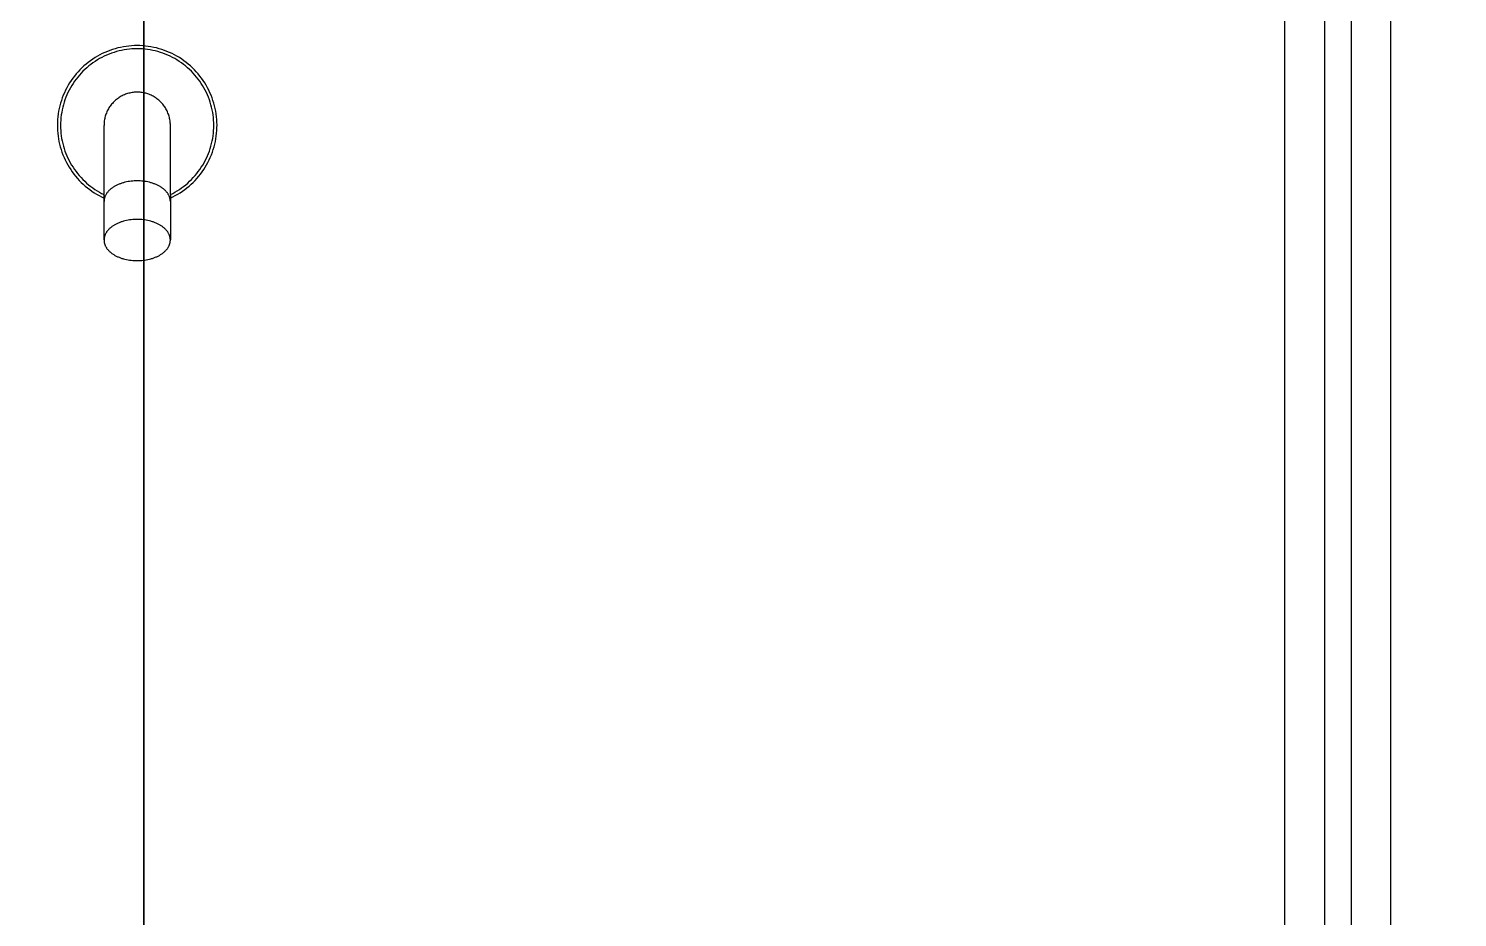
# Model space of a CAD drawing. Header units: metres. Extents: x 198 to 412, y -54 to 17.
# Drawn here: x 263.145 to 263.682, y -25.757 to -25.422 of the extents above; entities that cross this region are included whole.
import ezdxf

# ---------------------------------------------------------------- set-up
doc = ezdxf.new("R2010")
doc.units = ezdxf.units.M
doc.header["$LTSCALE"] = 10
for name, color, linetype in [('01', 1, 'Continuous'), ('A-ABERTURAS', 2, 'Continuous'), ('TM-REVEST', 252, 'Continuous')]:
    doc.layers.add(name, color=color, linetype=linetype)

# ---------------------------------------------------------------- blocks, each defined once
blk = doc.blocks.new('juego de ducha california')
for p, q in [((493.24158, 11757.27818, 0), (493.24065, 11757.27771, 0)), ((493.24253, 11757.27862, 0), (493.24158, 11757.27818, 0)), ((493.24349, 11757.27903, 0), (493.24253, 11757.27862, 0)), ((493.24412, 11757.27799, 0), (493.24321, 11757.27761, 0)), ((493.24446, 11757.2794, 0), (493.24349, 11757.27903, 0)), ((493.24504, 11757.27833, 0), (493.24412, 11757.27799, 0)), ((493.24545, 11757.27974, 0), (493.24446, 11757.2794, 0)), ((493.24598, 11757.27865, 0), (493.24504, 11757.27833, 0)), ((493.24645, 11757.28004, 0), (493.24545, 11757.27974, 0)), ((493.24692, 11757.27893, 0), (493.24598, 11757.27865, 0)), ((493.24746, 11757.28031, 0), (493.24645, 11757.28004, 0)), ((493.24787, 11757.27918, 0), (493.24692, 11757.27893, 0)), ((493.24847, 11757.28055, 0), (493.24746, 11757.28031, 0)), ((493.24883, 11757.27939, 0), (493.24787, 11757.27918, 0)), ((493.2495, 11757.28074, 0), (493.24847, 11757.28055, 0)), ((493.2498, 11757.27958, 0), (493.24883, 11757.27939, 0)), ((493.25053, 11757.28091, 0), (493.2495, 11757.28074, 0)), ((493.25077, 11757.27973, 0), (493.2498, 11757.27958, 0)), ((493.25156, 11757.28103, 0), (493.25053, 11757.28091, 0)), ((493.25174, 11757.27985, 0), (493.25077, 11757.27973, 0)), ((493.2526, 11757.28112, 0), (493.25156, 11757.28103, 0)), ((493.25272, 11757.27993, 0), (493.25174, 11757.27985, 0)), ((493.25365, 11757.28118, 0), (493.2526, 11757.28112, 0)), ((493.25371, 11757.27998, 0), (493.25272, 11757.27993, 0)), ((493.25469, 11757.2812, 0), (493.25365, 11757.28118, 0)), ((493.25469, 11757.28, 0), (493.25371, 11757.27998, 0)), ((493.25573, 11757.28118, 0), (493.25469, 11757.2812, 0)), ((493.25567, 11757.27998, 0), (493.25469, 11757.28, 0)), ((493.25665, 11757.27993, 0), (493.25567, 11757.27998, 0)), ((493.25677, 11757.28112, 0), (493.25573, 11757.28118, 0)), ((493.25763, 11757.27985, 0), (493.25665, 11757.27993, 0)), ((493.25781, 11757.28103, 0), (493.25677, 11757.28112, 0)), ((493.25861, 11757.27973, 0), (493.25763, 11757.27985, 0)), ((493.25885, 11757.28091, 0), (493.25781, 11757.28103, 0)), ((493.25958, 11757.27958, 0), (493.25861, 11757.27973, 0)), ((493.25988, 11757.28074, 0), (493.25885, 11757.28091, 0)), ((493.26055, 11757.27939, 0), (493.25958, 11757.27958, 0)), ((493.2609, 11757.28055, 0), (493.25988, 11757.28074, 0)), ((493.26151, 11757.27918, 0), (493.26055, 11757.27939, 0)), ((493.26192, 11757.28031, 0), (493.2609, 11757.28055, 0)), ((493.26246, 11757.27893, 0), (493.26151, 11757.27918, 0)), ((493.26293, 11757.28004, 0), (493.26192, 11757.28031, 0)), ((493.2634, 11757.27865, 0), (493.26246, 11757.27893, 0)), ((493.26393, 11757.27974, 0), (493.26293, 11757.28004, 0)), ((493.26433, 11757.27833, 0), (493.2634, 11757.27865, 0)), ((493.26491, 11757.2794, 0), (493.26393, 11757.27974, 0)), ((493.26525, 11757.27799, 0), (493.26433, 11757.27833, 0)), ((493.26589, 11757.27903, 0), (493.26491, 11757.2794, 0)), ((493.26616, 11757.27761, 0), (493.26525, 11757.27799, 0)), ((493.26685, 11757.27862, 0), (493.26589, 11757.27903, 0)), ((493.2678, 11757.27818, 0), (493.26685, 11757.27862, 0)), ((493.26873, 11757.27771, 0), (493.2678, 11757.27818, 0)), ((493.23391, 11757.27283, 0), (493.23317, 11757.2721, 0)), ((493.23467, 11757.27354, 0), (493.23391, 11757.27283, 0)), ((493.23546, 11757.27423, 0), (493.23467, 11757.27354, 0)), ((493.23576, 11757.2729, 0), (493.23503, 11757.27224, 0)), ((493.23627, 11757.27488, 0), (493.23546, 11757.27423, 0)), ((493.23651, 11757.27354, 0), (493.23576, 11757.2729, 0)), ((493.23711, 11757.27551, 0), (493.23627, 11757.27488, 0)), ((493.23729, 11757.27414, 0), (493.23651, 11757.27354, 0)), ((493.23797, 11757.2761, 0), (493.23711, 11757.27551, 0)), ((493.23808, 11757.27472, 0), (493.23729, 11757.27414, 0)), ((493.23884, 11757.27667, 0), (493.23797, 11757.2761, 0)), ((493.23889, 11757.27528, 0), (493.23808, 11757.27472, 0)), ((493.23974, 11757.27721, 0), (493.23884, 11757.27667, 0)), ((493.23972, 11757.2758, 0), (493.23889, 11757.27528, 0)), ((493.24057, 11757.2763, 0), (493.23972, 11757.2758, 0)), ((493.24065, 11757.27771, 0), (493.23974, 11757.27721, 0)), ((493.24144, 11757.27677, 0), (493.24057, 11757.2763, 0)), ((493.24232, 11757.2772, 0), (493.24144, 11757.27677, 0)), ((493.24321, 11757.27761, 0), (493.24232, 11757.2772, 0)), ((493.26706, 11757.2772, 0), (493.26616, 11757.27761, 0)), ((493.26794, 11757.27677, 0), (493.26706, 11757.2772, 0)), ((493.2688, 11757.2763, 0), (493.26794, 11757.27677, 0)), ((493.26964, 11757.27721, 0), (493.26873, 11757.27771, 0)), ((493.26965, 11757.2758, 0), (493.2688, 11757.2763, 0)), ((493.27054, 11757.27667, 0), (493.26964, 11757.27721, 0)), ((493.27048, 11757.27528, 0), (493.26965, 11757.2758, 0)), ((493.2713, 11757.27472, 0), (493.27048, 11757.27528, 0)), ((493.27141, 11757.2761, 0), (493.27054, 11757.27667, 0)), ((493.27209, 11757.27414, 0), (493.2713, 11757.27472, 0)), ((493.27227, 11757.27551, 0), (493.27141, 11757.2761, 0)), ((493.27286, 11757.27354, 0), (493.27209, 11757.27414, 0)), ((493.2731, 11757.27488, 0), (493.27227, 11757.27551, 0)), ((493.27362, 11757.2729, 0), (493.27286, 11757.27354, 0)), ((493.27391, 11757.27423, 0), (493.2731, 11757.27488, 0)), ((493.27435, 11757.27224, 0), (493.27362, 11757.2729, 0)), ((493.2747, 11757.27354, 0), (493.27391, 11757.27423, 0)), ((493.27547, 11757.27283, 0), (493.2747, 11757.27354, 0)), ((493.27621, 11757.2721, 0), (493.27547, 11757.27283, 0)), ((493.2293, 11757.26719, 0), (493.22876, 11757.26629, 0)), ((493.22988, 11757.26806, 0), (493.2293, 11757.26719, 0)), ((493.23048, 11757.26891, 0), (493.22988, 11757.26806, 0)), ((493.23111, 11757.26974, 0), (493.23048, 11757.26891, 0)), ((493.23116, 11757.2678, 0), (493.23061, 11757.26699, 0)), ((493.23177, 11757.27055, 0), (493.23111, 11757.26974, 0)), ((493.23174, 11757.2686, 0), (493.23116, 11757.2678, 0)), ((493.23235, 11757.26937, 0), (493.23174, 11757.2686, 0)), ((493.23245, 11757.27134, 0), (493.23177, 11757.27055, 0)), ((493.23298, 11757.27012, 0), (493.23235, 11757.26937, 0)), ((493.23317, 11757.2721, 0), (493.23245, 11757.27134, 0)), ((493.23364, 11757.27085, 0), (493.23298, 11757.27012, 0)), ((493.23432, 11757.27156, 0), (493.23364, 11757.27085, 0)), ((493.23503, 11757.27224, 0), (493.23432, 11757.27156, 0)), ((493.27505, 11757.27156, 0), (493.27435, 11757.27224, 0)), ((493.27574, 11757.27085, 0), (493.27505, 11757.27156, 0)), ((493.2764, 11757.27012, 0), (493.27574, 11757.27085, 0)), ((493.27692, 11757.27134, 0), (493.27621, 11757.2721, 0)), ((493.27703, 11757.26937, 0), (493.2764, 11757.27012, 0)), ((493.27761, 11757.27055, 0), (493.27692, 11757.27134, 0)), ((493.27764, 11757.2686, 0), (493.27703, 11757.26937, 0)), ((493.27827, 11757.26974, 0), (493.27761, 11757.27055, 0)), ((493.27822, 11757.2678, 0), (493.27764, 11757.2686, 0)), ((493.27877, 11757.26699, 0), (493.27822, 11757.2678, 0)), ((493.2789, 11757.26891, 0), (493.27827, 11757.26974, 0)), ((493.2795, 11757.26806, 0), (493.2789, 11757.26891, 0)), ((493.28007, 11757.26719, 0), (493.2795, 11757.26806, 0)), ((493.28061, 11757.26629, 0), (493.28007, 11757.26719, 0)), ((493.22692, 11757.26255, 0), (493.22654, 11757.26158, 0)), ((493.22733, 11757.26351, 0), (493.22692, 11757.26255, 0)), ((493.22778, 11757.26446, 0), (493.22733, 11757.26351, 0)), ((493.2279, 11757.26176, 0), (493.22755, 11757.26084, 0)), ((493.22825, 11757.26538, 0), (493.22778, 11757.26446, 0)), ((493.22827, 11757.26267, 0), (493.2279, 11757.26176, 0)), ((493.22876, 11757.26629, 0), (493.22825, 11757.26538, 0)), ((493.22868, 11757.26357, 0), (493.22827, 11757.26267, 0)), ((493.22912, 11757.26445, 0), (493.22868, 11757.26357, 0)), ((493.22958, 11757.26531, 0), (493.22912, 11757.26445, 0)), ((493.23008, 11757.26616, 0), (493.22958, 11757.26531, 0)), ((493.23061, 11757.26699, 0), (493.23008, 11757.26616, 0)), ((493.24796, 11757.26173, 0), (493.24761, 11757.26149, 0)), ((493.24833, 11757.26195, 0), (493.24796, 11757.26173, 0)), ((493.2487, 11757.26217, 0), (493.24833, 11757.26195, 0)), ((493.24909, 11757.26237, 0), (493.2487, 11757.26217, 0)), ((493.24947, 11757.26255, 0), (493.24909, 11757.26237, 0)), ((493.24987, 11757.26273, 0), (493.24947, 11757.26255, 0)), ((493.25027, 11757.26289, 0), (493.24987, 11757.26273, 0)), ((493.25067, 11757.26303, 0), (493.25027, 11757.26289, 0)), ((493.25108, 11757.26316, 0), (493.25067, 11757.26303, 0)), ((493.2515, 11757.26328, 0), (493.25108, 11757.26316, 0)), ((493.25191, 11757.26338, 0), (493.2515, 11757.26328, 0)), ((493.25234, 11757.26347, 0), (493.25191, 11757.26338, 0)), ((493.25276, 11757.26355, 0), (493.25234, 11757.26347, 0)), ((493.25319, 11757.26361, 0), (493.25276, 11757.26355, 0)), ((493.25361, 11757.26365, 0), (493.25319, 11757.26361, 0)), ((493.25404, 11757.26368, 0), (493.25361, 11757.26365, 0)), ((493.25447, 11757.26369, 0), (493.25404, 11757.26368, 0)), ((493.2549, 11757.26369, 0), (493.25447, 11757.26369, 0)), ((493.25533, 11757.26368, 0), (493.2549, 11757.26369, 0)), ((493.25576, 11757.26365, 0), (493.25533, 11757.26368, 0)), ((493.25619, 11757.26361, 0), (493.25576, 11757.26365, 0)), ((493.25662, 11757.26355, 0), (493.25619, 11757.26361, 0)), ((493.25704, 11757.26347, 0), (493.25662, 11757.26355, 0)), ((493.25746, 11757.26338, 0), (493.25704, 11757.26347, 0)), ((493.25788, 11757.26328, 0), (493.25746, 11757.26338, 0)), ((493.2583, 11757.26316, 0), (493.25788, 11757.26328, 0)), ((493.2587, 11757.26303, 0), (493.2583, 11757.26316, 0)), ((493.25911, 11757.26289, 0), (493.2587, 11757.26303, 0)), ((493.25951, 11757.26273, 0), (493.25911, 11757.26289, 0)), ((493.2599, 11757.26255, 0), (493.25951, 11757.26273, 0)), ((493.26029, 11757.26237, 0), (493.2599, 11757.26255, 0)), ((493.26067, 11757.26217, 0), (493.26029, 11757.26237, 0)), ((493.26105, 11757.26195, 0), (493.26067, 11757.26217, 0)), ((493.26141, 11757.26173, 0), (493.26105, 11757.26195, 0)), ((493.26177, 11757.26149, 0), (493.26141, 11757.26173, 0)), ((493.2793, 11757.26616, 0), (493.27877, 11757.26699, 0)), ((493.27979, 11757.26531, 0), (493.2793, 11757.26616, 0)), ((493.28026, 11757.26445, 0), (493.27979, 11757.26531, 0)), ((493.2807, 11757.26357, 0), (493.28026, 11757.26445, 0)), ((493.28112, 11757.26538, 0), (493.28061, 11757.26629, 0)), ((493.2811, 11757.26267, 0), (493.2807, 11757.26357, 0)), ((493.28148, 11757.26176, 0), (493.2811, 11757.26267, 0)), ((493.2816, 11757.26446, 0), (493.28112, 11757.26538, 0)), ((493.28183, 11757.26084, 0), (493.28148, 11757.26176, 0)), ((493.28204, 11757.26351, 0), (493.2816, 11757.26446, 0)), ((493.28246, 11757.26255, 0), (493.28204, 11757.26351, 0)), ((493.28283, 11757.26158, 0), (493.28246, 11757.26255, 0)), ((493.22517, 11757.25655, 0), (493.225, 11757.25552, 0)), ((493.22537, 11757.25758, 0), (493.22517, 11757.25655, 0)), ((493.22561, 11757.25859, 0), (493.22537, 11757.25758, 0)), ((493.22589, 11757.2596, 0), (493.22561, 11757.25859, 0)), ((493.2262, 11757.2606, 0), (493.22589, 11757.2596, 0)), ((493.22654, 11757.26158, 0), (493.2262, 11757.2606, 0)), ((493.22649, 11757.25706, 0), (493.22631, 11757.25609, 0)), ((493.22671, 11757.25802, 0), (493.22649, 11757.25706, 0)), ((493.22696, 11757.25897, 0), (493.22671, 11757.25802, 0)), ((493.22724, 11757.25991, 0), (493.22696, 11757.25897, 0)), ((493.22755, 11757.26084, 0), (493.22724, 11757.25991, 0)), ((493.24345, 11757.25664, 0), (493.24327, 11757.25625, 0)), ((493.24365, 11757.25702, 0), (493.24345, 11757.25664, 0)), ((493.24385, 11757.2574, 0), (493.24365, 11757.25702, 0)), ((493.24407, 11757.25777, 0), (493.24385, 11757.2574, 0)), ((493.24431, 11757.25813, 0), (493.24407, 11757.25777, 0)), ((493.24455, 11757.25849, 0), (493.24431, 11757.25813, 0)), ((493.24481, 11757.25883, 0), (493.24455, 11757.25849, 0)), ((493.24508, 11757.25917, 0), (493.24481, 11757.25883, 0)), ((493.24536, 11757.2595, 0), (493.24508, 11757.25917, 0)), ((493.24565, 11757.25981, 0), (493.24536, 11757.2595, 0)), ((493.24595, 11757.26012, 0), (493.24565, 11757.25981, 0)), ((493.24626, 11757.26042, 0), (493.24595, 11757.26012, 0)), ((493.24658, 11757.2607, 0), (493.24626, 11757.26042, 0)), ((493.24691, 11757.26098, 0), (493.24658, 11757.2607, 0)), ((493.24726, 11757.26124, 0), (493.24691, 11757.26098, 0)), ((493.24761, 11757.26149, 0), (493.24726, 11757.26124, 0)), ((493.26212, 11757.26124, 0), (493.26177, 11757.26149, 0)), ((493.26246, 11757.26098, 0), (493.26212, 11757.26124, 0)), ((493.26279, 11757.2607, 0), (493.26246, 11757.26098, 0)), ((493.26312, 11757.26042, 0), (493.26279, 11757.2607, 0)), ((493.26343, 11757.26012, 0), (493.26312, 11757.26042, 0)), ((493.26373, 11757.25981, 0), (493.26343, 11757.26012, 0)), ((493.26402, 11757.2595, 0), (493.26373, 11757.25981, 0)), ((493.2643, 11757.25917, 0), (493.26402, 11757.2595, 0)), ((493.26457, 11757.25883, 0), (493.2643, 11757.25917, 0)), ((493.26483, 11757.25849, 0), (493.26457, 11757.25883, 0)), ((493.26507, 11757.25813, 0), (493.26483, 11757.25849, 0)), ((493.2653, 11757.25777, 0), (493.26507, 11757.25813, 0)), ((493.26552, 11757.2574, 0), (493.2653, 11757.25777, 0)), ((493.26573, 11757.25702, 0), (493.26552, 11757.2574, 0)), ((493.26592, 11757.25664, 0), (493.26573, 11757.25702, 0)), ((493.2661, 11757.25625, 0), (493.26592, 11757.25664, 0)), ((493.28214, 11757.25991, 0), (493.28183, 11757.26084, 0)), ((493.28242, 11757.25897, 0), (493.28214, 11757.25991, 0)), ((493.28267, 11757.25802, 0), (493.28242, 11757.25897, 0)), ((493.28289, 11757.25706, 0), (493.28267, 11757.25802, 0)), ((493.28318, 11757.2606, 0), (493.28283, 11757.26158, 0)), ((493.28307, 11757.25609, 0), (493.28289, 11757.25706, 0)), ((493.28349, 11757.2596, 0), (493.28318, 11757.2606, 0)), ((493.28376, 11757.25859, 0), (493.28349, 11757.2596, 0)), ((493.284, 11757.25758, 0), (493.28376, 11757.25859, 0)), ((493.28421, 11757.25655, 0), (493.284, 11757.25758, 0)), ((493.28437, 11757.25552, 0), (493.28421, 11757.25655, 0)), ((493.22471, 11757.25241, 0), (493.22469, 11757.25137, 0)), ((493.22469, 11757.25137, 0), (493.2247, 11757.25032, 0)), ((493.22477, 11757.25345, 0), (493.22471, 11757.25241, 0)), ((493.22487, 11757.25449, 0), (493.22477, 11757.25345, 0)), ((493.225, 11757.25552, 0), (493.22487, 11757.25449, 0)), ((493.22591, 11757.25218, 0), (493.22589, 11757.2512, 0)), ((493.22589, 11757.2512, 0), (493.22591, 11757.25022, 0)), ((493.22596, 11757.25316, 0), (493.22591, 11757.25218, 0)), ((493.22604, 11757.25414, 0), (493.22596, 11757.25316, 0)), ((493.22616, 11757.25512, 0), (493.22604, 11757.25414, 0)), ((493.22631, 11757.25609, 0), (493.22616, 11757.25512, 0)), ((493.24223, 11757.25166, 0), (493.24222, 11757.25123, 0)), ((493.24222, 11757.2227, 0), (493.24222, 11757.25123, 0)), ((493.24225, 11757.25209, 0), (493.24223, 11757.25166, 0)), ((493.24229, 11757.25252, 0), (493.24225, 11757.25209, 0)), ((493.24234, 11757.25294, 0), (493.24229, 11757.25252, 0)), ((493.2424, 11757.25337, 0), (493.24234, 11757.25294, 0)), ((493.24249, 11757.25379, 0), (493.2424, 11757.25337, 0)), ((493.24258, 11757.25421, 0), (493.24249, 11757.25379, 0)), ((493.24269, 11757.25463, 0), (493.24258, 11757.25421, 0)), ((493.24282, 11757.25504, 0), (493.24269, 11757.25463, 0)), ((493.24296, 11757.25545, 0), (493.24282, 11757.25504, 0)), ((493.24311, 11757.25585, 0), (493.24296, 11757.25545, 0)), ((493.24327, 11757.25625, 0), (493.24311, 11757.25585, 0)), ((493.26627, 11757.25585, 0), (493.2661, 11757.25625, 0)), ((493.26642, 11757.25545, 0), (493.26627, 11757.25585, 0)), ((493.26656, 11757.25504, 0), (493.26642, 11757.25545, 0)), ((493.26668, 11757.25463, 0), (493.26656, 11757.25504, 0)), ((493.26679, 11757.25421, 0), (493.26668, 11757.25463, 0)), ((493.26689, 11757.25379, 0), (493.26679, 11757.25421, 0)), ((493.26697, 11757.25337, 0), (493.26689, 11757.25379, 0)), ((493.26704, 11757.25294, 0), (493.26697, 11757.25337, 0)), ((493.26709, 11757.25252, 0), (493.26704, 11757.25294, 0)), ((493.26713, 11757.25209, 0), (493.26709, 11757.25252, 0)), ((493.26715, 11757.25166, 0), (493.26713, 11757.25209, 0)), ((493.26716, 11757.25123, 0), (493.26715, 11757.25166, 0)), ((493.26716, 11757.22524, 0), (493.26716, 11757.25123, 0)), ((493.28322, 11757.25512, 0), (493.28307, 11757.25609, 0)), ((493.28334, 11757.25414, 0), (493.28322, 11757.25512, 0)), ((493.28342, 11757.25316, 0), (493.28334, 11757.25414, 0)), ((493.28347, 11757.25218, 0), (493.28342, 11757.25316, 0)), ((493.28349, 11757.2512, 0), (493.28347, 11757.25218, 0)), ((493.28347, 11757.25022, 0), (493.28349, 11757.2512, 0)), ((493.28451, 11757.25449, 0), (493.28437, 11757.25552, 0)), ((493.2846, 11757.25345, 0), (493.28451, 11757.25449, 0)), ((493.28466, 11757.25241, 0), (493.2846, 11757.25345, 0)), ((493.28469, 11757.25137, 0), (493.28466, 11757.25241, 0)), ((493.28468, 11757.25032, 0), (493.28469, 11757.25137, 0)), ((493.2247, 11757.25032, 0), (493.22475, 11757.24928, 0)), ((493.22475, 11757.24928, 0), (493.22483, 11757.24824, 0)), ((493.22483, 11757.24824, 0), (493.22496, 11757.2472, 0)), ((493.22496, 11757.2472, 0), (493.22511, 11757.24617, 0)), ((493.22511, 11757.24617, 0), (493.2253, 11757.24515, 0)), ((493.22591, 11757.25022, 0), (493.22596, 11757.24924, 0)), ((493.22596, 11757.24924, 0), (493.22604, 11757.24826, 0)), ((493.22604, 11757.24826, 0), (493.22615, 11757.24729, 0)), ((493.22615, 11757.24729, 0), (493.2263, 11757.24632, 0)), ((493.2263, 11757.24632, 0), (493.22649, 11757.24536, 0)), ((493.28289, 11757.24536, 0), (493.28307, 11757.24632, 0)), ((493.28307, 11757.24632, 0), (493.28322, 11757.24729, 0)), ((493.28322, 11757.24729, 0), (493.28334, 11757.24826, 0)), ((493.28334, 11757.24826, 0), (493.28342, 11757.24924, 0)), ((493.28342, 11757.24924, 0), (493.28347, 11757.25022, 0)), ((493.28407, 11757.24515, 0), (493.28426, 11757.24617, 0)), ((493.28426, 11757.24617, 0), (493.28442, 11757.2472, 0)), ((493.28442, 11757.2472, 0), (493.28454, 11757.24824, 0)), ((493.28454, 11757.24824, 0), (493.28463, 11757.24928, 0)), ((493.28463, 11757.24928, 0), (493.28468, 11757.25032, 0)), ((493.2253, 11757.24515, 0), (493.22553, 11757.24413, 0)), ((493.22553, 11757.24413, 0), (493.2258, 11757.24312, 0)), ((493.2258, 11757.24312, 0), (493.22609, 11757.24212, 0)), ((493.22609, 11757.24212, 0), (493.22643, 11757.24113, 0)), ((493.22643, 11757.24113, 0), (493.22679, 11757.24015, 0)), ((493.22649, 11757.24536, 0), (493.2267, 11757.2444, 0)), ((493.2267, 11757.2444, 0), (493.22695, 11757.24345, 0)), ((493.22695, 11757.24345, 0), (493.22723, 11757.24251, 0)), ((493.22723, 11757.24251, 0), (493.22754, 11757.24158, 0)), ((493.22754, 11757.24158, 0), (493.22788, 11757.24067, 0)), ((493.22788, 11757.24067, 0), (493.22826, 11757.23976, 0)), ((493.28112, 11757.23976, 0), (493.28149, 11757.24067, 0)), ((493.28149, 11757.24067, 0), (493.28184, 11757.24158, 0)), ((493.28184, 11757.24158, 0), (493.28215, 11757.24251, 0)), ((493.28215, 11757.24251, 0), (493.28243, 11757.24345, 0)), ((493.28243, 11757.24345, 0), (493.28268, 11757.2444, 0)), ((493.28258, 11757.24015, 0), (493.28295, 11757.24113, 0)), ((493.28268, 11757.2444, 0), (493.28289, 11757.24536, 0)), ((493.28295, 11757.24113, 0), (493.28328, 11757.24212, 0)), ((493.28328, 11757.24212, 0), (493.28358, 11757.24312, 0)), ((493.28358, 11757.24312, 0), (493.28384, 11757.24413, 0)), ((493.28384, 11757.24413, 0), (493.28407, 11757.24515, 0)), ((493.22679, 11757.24015, 0), (493.2272, 11757.23919, 0)), ((493.2272, 11757.23919, 0), (493.22763, 11757.23824, 0)), ((493.22763, 11757.23824, 0), (493.2281, 11757.23731, 0)), ((493.2281, 11757.23731, 0), (493.2286, 11757.23639, 0)), ((493.22826, 11757.23976, 0), (493.22866, 11757.23887, 0)), ((493.2286, 11757.23639, 0), (493.22913, 11757.23549, 0)), ((493.22866, 11757.23887, 0), (493.2291, 11757.23799, 0)), ((493.2291, 11757.23799, 0), (493.22956, 11757.23712, 0)), ((493.22913, 11757.23549, 0), (493.22969, 11757.23461, 0)), ((493.22956, 11757.23712, 0), (493.23005, 11757.23628, 0)), ((493.23005, 11757.23628, 0), (493.23058, 11757.23545, 0)), ((493.23058, 11757.23545, 0), (493.23113, 11757.23464, 0)), ((493.27825, 11757.23464, 0), (493.2788, 11757.23545, 0)), ((493.2788, 11757.23545, 0), (493.27932, 11757.23628, 0)), ((493.27932, 11757.23628, 0), (493.27982, 11757.23712, 0)), ((493.27969, 11757.23461, 0), (493.28025, 11757.23549, 0)), ((493.27982, 11757.23712, 0), (493.28028, 11757.23799, 0)), ((493.28025, 11757.23549, 0), (493.28078, 11757.23639, 0)), ((493.28028, 11757.23799, 0), (493.28072, 11757.23887, 0)), ((493.28072, 11757.23887, 0), (493.28112, 11757.23976, 0)), ((493.28078, 11757.23639, 0), (493.28128, 11757.23731, 0)), ((493.28128, 11757.23731, 0), (493.28175, 11757.23824, 0)), ((493.28175, 11757.23824, 0), (493.28218, 11757.23919, 0)), ((493.28218, 11757.23919, 0), (493.28258, 11757.24015, 0)), ((493.22969, 11757.23461, 0), (493.23028, 11757.23375, 0)), ((493.23028, 11757.23375, 0), (493.2309, 11757.23292, 0)), ((493.2309, 11757.23292, 0), (493.23155, 11757.2321, 0)), ((493.23113, 11757.23464, 0), (493.2317, 11757.23384, 0)), ((493.23155, 11757.2321, 0), (493.23223, 11757.23131, 0)), ((493.2317, 11757.23384, 0), (493.23231, 11757.23307, 0)), ((493.23223, 11757.23131, 0), (493.23293, 11757.23054, 0)), ((493.23231, 11757.23307, 0), (493.23294, 11757.23232, 0)), ((493.23293, 11757.23054, 0), (493.23367, 11757.22979, 0)), ((493.23294, 11757.23232, 0), (493.23359, 11757.23159, 0)), ((493.23359, 11757.23159, 0), (493.23427, 11757.23089, 0)), ((493.23367, 11757.22979, 0), (493.23442, 11757.22908, 0)), ((493.23427, 11757.23089, 0), (493.23497, 11757.2302, 0)), ((493.23497, 11757.2302, 0), (493.2357, 11757.22954, 0)), ((493.2357, 11757.22954, 0), (493.23645, 11757.22891, 0)), ((493.24896, 11757.22949, 0), (493.24868, 11757.2294, 0)), ((493.24924, 11757.22958, 0), (493.24896, 11757.22949, 0)), ((493.24953, 11757.22966, 0), (493.24924, 11757.22958, 0)), ((493.2501, 11757.22981, 0), (493.24953, 11757.22966, 0)), ((493.25068, 11757.22995, 0), (493.2501, 11757.22981, 0)), ((493.25126, 11757.23006, 0), (493.25068, 11757.22995, 0)), ((493.25184, 11757.23015, 0), (493.25126, 11757.23006, 0)), ((493.25242, 11757.23023, 0), (493.25184, 11757.23015, 0)), ((493.253, 11757.23029, 0), (493.25242, 11757.23023, 0)), ((493.25357, 11757.23033, 0), (493.253, 11757.23029, 0)), ((493.25413, 11757.23035, 0), (493.25357, 11757.23033, 0)), ((493.25469, 11757.23036, 0), (493.25413, 11757.23035, 0)), ((493.25524, 11757.23035, 0), (493.25469, 11757.23036, 0)), ((493.25581, 11757.23033, 0), (493.25524, 11757.23035, 0)), ((493.25638, 11757.23029, 0), (493.25581, 11757.23033, 0)), ((493.25696, 11757.23023, 0), (493.25638, 11757.23029, 0)), ((493.25754, 11757.23015, 0), (493.25696, 11757.23023, 0)), ((493.25812, 11757.23006, 0), (493.25754, 11757.23015, 0)), ((493.2587, 11757.22995, 0), (493.25812, 11757.23006, 0)), ((493.25928, 11757.22981, 0), (493.2587, 11757.22995, 0)), ((493.25985, 11757.22966, 0), (493.25928, 11757.22981, 0)), ((493.26013, 11757.22958, 0), (493.25985, 11757.22966, 0)), ((493.26042, 11757.22949, 0), (493.26013, 11757.22958, 0)), ((493.26069, 11757.2294, 0), (493.26042, 11757.22949, 0)), ((493.27293, 11757.22891, 0), (493.27368, 11757.22954, 0)), ((493.27368, 11757.22954, 0), (493.2744, 11757.2302, 0)), ((493.2744, 11757.2302, 0), (493.27511, 11757.23089, 0)), ((493.27495, 11757.22908, 0), (493.27571, 11757.22979, 0)), ((493.27511, 11757.23089, 0), (493.27579, 11757.23159, 0)), ((493.27571, 11757.22979, 0), (493.27644, 11757.23054, 0)), ((493.27579, 11757.23159, 0), (493.27644, 11757.23232, 0)), ((493.27644, 11757.23232, 0), (493.27707, 11757.23307, 0)), ((493.27644, 11757.23054, 0), (493.27715, 11757.23131, 0)), ((493.27707, 11757.23307, 0), (493.27767, 11757.23384, 0)), ((493.27715, 11757.23131, 0), (493.27783, 11757.2321, 0)), ((493.27767, 11757.23384, 0), (493.27825, 11757.23464, 0)), ((493.27783, 11757.2321, 0), (493.27848, 11757.23292, 0)), ((493.27848, 11757.23292, 0), (493.2791, 11757.23375, 0)), ((493.2791, 11757.23375, 0), (493.27969, 11757.23461, 0)), ((493.23442, 11757.22908, 0), (493.2352, 11757.22838, 0)), ((493.2352, 11757.22838, 0), (493.23601, 11757.22772, 0)), ((493.23601, 11757.22772, 0), (493.23684, 11757.22709, 0)), ((493.23645, 11757.22891, 0), (493.23721, 11757.2283, 0)), ((493.23684, 11757.22709, 0), (493.23769, 11757.22648, 0)), ((493.23721, 11757.2283, 0), (493.238, 11757.22772, 0)), ((493.23769, 11757.22648, 0), (493.23856, 11757.2259, 0)), ((493.238, 11757.22772, 0), (493.23881, 11757.22717, 0)), ((493.23856, 11757.2259, 0), (493.23945, 11757.22536, 0)), ((493.23881, 11757.22717, 0), (493.23964, 11757.22664, 0)), ((493.23945, 11757.22536, 0), (493.24035, 11757.22484, 0)), ((493.23964, 11757.22664, 0), (493.24048, 11757.22614, 0)), ((493.24035, 11757.22484, 0), (493.24128, 11757.22436, 0)), ((493.24048, 11757.22614, 0), (493.24134, 11757.22567, 0)), ((493.24128, 11757.22436, 0), (493.24222, 11757.22391, 0)), ((493.24134, 11757.22567, 0), (493.24222, 11757.22524, 0)), ((493.24246, 11757.22411, 0), (493.24243, 11757.22402, 0)), ((493.24248, 11757.2242, 0), (493.24246, 11757.22411, 0)), ((493.24252, 11757.22429, 0), (493.24248, 11757.2242, 0)), ((493.24255, 11757.22438, 0), (493.24252, 11757.22429, 0)), ((493.24258, 11757.22447, 0), (493.24255, 11757.22438, 0)), ((493.24262, 11757.22456, 0), (493.24258, 11757.22447, 0)), ((493.24266, 11757.22465, 0), (493.24262, 11757.22456, 0)), ((493.2427, 11757.22474, 0), (493.24266, 11757.22465, 0)), ((493.24279, 11757.22492, 0), (493.2427, 11757.22474, 0)), ((493.24288, 11757.2251, 0), (493.24279, 11757.22492, 0)), ((493.24298, 11757.22528, 0), (493.24288, 11757.2251, 0)), ((493.2431, 11757.22546, 0), (493.24298, 11757.22528, 0)), ((493.24321, 11757.22564, 0), (493.2431, 11757.22546, 0)), ((493.24334, 11757.22582, 0), (493.24321, 11757.22564, 0)), ((493.24347, 11757.22599, 0), (493.24334, 11757.22582, 0)), ((493.24361, 11757.22617, 0), (493.24347, 11757.22599, 0)), ((493.24376, 11757.22634, 0), (493.24361, 11757.22617, 0)), ((493.24392, 11757.22651, 0), (493.24376, 11757.22634, 0)), ((493.24408, 11757.22668, 0), (493.24392, 11757.22651, 0)), ((493.24425, 11757.22685, 0), (493.24408, 11757.22668, 0)), ((493.24443, 11757.22702, 0), (493.24425, 11757.22685, 0)), ((493.24462, 11757.22718, 0), (493.24443, 11757.22702, 0)), ((493.24481, 11757.22734, 0), (493.24462, 11757.22718, 0)), ((493.24501, 11757.22749, 0), (493.24481, 11757.22734, 0)), ((493.24521, 11757.22765, 0), (493.24501, 11757.22749, 0)), ((493.24543, 11757.2278, 0), (493.24521, 11757.22765, 0)), ((493.24565, 11757.22795, 0), (493.24543, 11757.2278, 0)), ((493.24587, 11757.22809, 0), (493.24565, 11757.22795, 0)), ((493.2461, 11757.22823, 0), (493.24587, 11757.22809, 0)), ((493.24634, 11757.22836, 0), (493.2461, 11757.22823, 0)), ((493.24658, 11757.2285, 0), (493.24634, 11757.22836, 0)), ((493.24683, 11757.22863, 0), (493.24658, 11757.2285, 0)), ((493.24708, 11757.22875, 0), (493.24683, 11757.22863, 0)), ((493.24734, 11757.22887, 0), (493.24708, 11757.22875, 0)), ((493.2476, 11757.22898, 0), (493.24734, 11757.22887, 0)), ((493.24787, 11757.22909, 0), (493.2476, 11757.22898, 0)), ((493.24813, 11757.2292, 0), (493.24787, 11757.22909, 0)), ((493.24841, 11757.2293, 0), (493.24813, 11757.2292, 0)), ((493.24868, 11757.2294, 0), (493.24841, 11757.2293, 0)), ((493.26097, 11757.2293, 0), (493.26069, 11757.2294, 0)), ((493.26124, 11757.2292, 0), (493.26097, 11757.2293, 0)), ((493.26151, 11757.22909, 0), (493.26124, 11757.2292, 0)), ((493.26178, 11757.22898, 0), (493.26151, 11757.22909, 0)), ((493.26204, 11757.22887, 0), (493.26178, 11757.22898, 0)), ((493.2623, 11757.22875, 0), (493.26204, 11757.22887, 0)), ((493.26255, 11757.22863, 0), (493.2623, 11757.22875, 0)), ((493.26279, 11757.2285, 0), (493.26255, 11757.22863, 0)), ((493.26304, 11757.22836, 0), (493.26279, 11757.2285, 0)), ((493.26327, 11757.22823, 0), (493.26304, 11757.22836, 0)), ((493.26351, 11757.22809, 0), (493.26327, 11757.22823, 0)), ((493.26373, 11757.22795, 0), (493.26351, 11757.22809, 0)), ((493.26395, 11757.2278, 0), (493.26373, 11757.22795, 0)), ((493.26416, 11757.22765, 0), (493.26395, 11757.2278, 0)), ((493.26437, 11757.22749, 0), (493.26416, 11757.22765, 0)), ((493.26457, 11757.22734, 0), (493.26437, 11757.22749, 0)), ((493.26476, 11757.22718, 0), (493.26457, 11757.22734, 0)), ((493.26495, 11757.22702, 0), (493.26476, 11757.22718, 0)), ((493.26512, 11757.22685, 0), (493.26495, 11757.22702, 0)), ((493.2653, 11757.22668, 0), (493.26512, 11757.22685, 0)), ((493.26546, 11757.22651, 0), (493.2653, 11757.22668, 0)), ((493.26562, 11757.22634, 0), (493.26546, 11757.22651, 0)), ((493.26576, 11757.22617, 0), (493.26562, 11757.22634, 0)), ((493.26591, 11757.22599, 0), (493.26576, 11757.22617, 0)), ((493.26604, 11757.22582, 0), (493.26591, 11757.22599, 0)), ((493.26616, 11757.22564, 0), (493.26604, 11757.22582, 0)), ((493.26628, 11757.22546, 0), (493.26616, 11757.22564, 0)), ((493.26639, 11757.22528, 0), (493.26628, 11757.22546, 0)), ((493.26649, 11757.2251, 0), (493.26639, 11757.22528, 0)), ((493.26659, 11757.22492, 0), (493.26649, 11757.2251, 0)), ((493.26668, 11757.22474, 0), (493.26659, 11757.22492, 0)), ((493.26672, 11757.22465, 0), (493.26668, 11757.22474, 0)), ((493.26676, 11757.22456, 0), (493.26672, 11757.22465, 0)), ((493.26679, 11757.22447, 0), (493.26676, 11757.22456, 0)), ((493.26683, 11757.22438, 0), (493.26679, 11757.22447, 0)), ((493.26686, 11757.22429, 0), (493.26683, 11757.22438, 0)), ((493.26689, 11757.2242, 0), (493.26686, 11757.22429, 0)), ((493.26692, 11757.22411, 0), (493.26689, 11757.2242, 0)), ((493.26695, 11757.22402, 0), (493.26692, 11757.22411, 0)), ((493.26716, 11757.22524, 0), (493.26803, 11757.22567, 0)), ((493.26716, 11757.22524, 0), (493.26716, 11757.2227, 0)), ((493.26716, 11757.22391, 0), (493.2681, 11757.22436, 0)), ((493.26803, 11757.22567, 0), (493.26889, 11757.22614, 0)), ((493.2681, 11757.22436, 0), (493.26902, 11757.22484, 0)), ((493.26889, 11757.22614, 0), (493.26974, 11757.22664, 0)), ((493.26902, 11757.22484, 0), (493.26993, 11757.22536, 0)), ((493.26974, 11757.22664, 0), (493.27056, 11757.22717, 0)), ((493.26993, 11757.22536, 0), (493.27082, 11757.2259, 0)), ((493.27056, 11757.22717, 0), (493.27137, 11757.22772, 0)), ((493.27082, 11757.2259, 0), (493.27169, 11757.22648, 0)), ((493.27137, 11757.22772, 0), (493.27216, 11757.2283, 0)), ((493.27169, 11757.22648, 0), (493.27254, 11757.22709, 0)), ((493.27216, 11757.2283, 0), (493.27293, 11757.22891, 0)), ((493.27254, 11757.22709, 0), (493.27337, 11757.22772, 0)), ((493.27337, 11757.22772, 0), (493.27417, 11757.22838, 0)), ((493.27417, 11757.22838, 0), (493.27495, 11757.22908, 0)), ((493.24223, 11757.22287, 0), (493.24222, 11757.22278, 0)), ((493.24222, 11757.22278, 0), (493.24222, 11757.2227, 0)), ((493.24222, 11757.2227, 0), (493.24222, 11757.22261, 0)), ((493.24222, 11757.2082, 0), (493.24222, 11757.22261, 0)), ((493.24224, 11757.22304, 0), (493.24223, 11757.22296, 0)), ((493.24223, 11757.22296, 0), (493.24223, 11757.22287, 0)), ((493.24225, 11757.22313, 0), (493.24224, 11757.22304, 0)), ((493.24226, 11757.22322, 0), (493.24225, 11757.22313, 0)), ((493.24227, 11757.22331, 0), (493.24226, 11757.22322, 0)), ((493.24228, 11757.2234, 0), (493.24227, 11757.22331, 0)), ((493.2423, 11757.22349, 0), (493.24228, 11757.2234, 0)), ((493.24232, 11757.22357, 0), (493.2423, 11757.22349, 0)), ((493.24233, 11757.22366, 0), (493.24232, 11757.22357, 0)), ((493.24236, 11757.22375, 0), (493.24233, 11757.22366, 0)), ((493.24238, 11757.22384, 0), (493.24236, 11757.22375, 0)), ((493.2424, 11757.22393, 0), (493.24238, 11757.22384, 0)), ((493.24243, 11757.22402, 0), (493.2424, 11757.22393, 0)), ((493.26698, 11757.22393, 0), (493.26695, 11757.22402, 0)), ((493.267, 11757.22384, 0), (493.26698, 11757.22393, 0)), ((493.26702, 11757.22375, 0), (493.267, 11757.22384, 0)), ((493.26704, 11757.22366, 0), (493.26702, 11757.22375, 0)), ((493.26706, 11757.22357, 0), (493.26704, 11757.22366, 0)), ((493.26708, 11757.22349, 0), (493.26706, 11757.22357, 0)), ((493.26709, 11757.2234, 0), (493.26708, 11757.22349, 0)), ((493.26711, 11757.22331, 0), (493.26709, 11757.2234, 0)), ((493.26712, 11757.22322, 0), (493.26711, 11757.22331, 0)), ((493.26713, 11757.22313, 0), (493.26712, 11757.22322, 0)), ((493.26714, 11757.22304, 0), (493.26713, 11757.22313, 0)), ((493.26714, 11757.22296, 0), (493.26714, 11757.22304, 0)), ((493.26715, 11757.22287, 0), (493.26714, 11757.22296, 0)), ((493.26715, 11757.22278, 0), (493.26715, 11757.22287, 0)), ((493.26716, 11757.2227, 0), (493.26715, 11757.22278, 0)), ((493.26716, 11757.22261, 0), (493.26716, 11757.2227, 0)), ((493.26716, 11757.22261, 0), (493.26716, 11757.2082, 0)), ((493.24565, 11757.21345, 0), (493.24543, 11757.2133, 0)), ((493.24587, 11757.21359, 0), (493.24565, 11757.21345, 0)), ((493.2461, 11757.21373, 0), (493.24587, 11757.21359, 0)), ((493.24634, 11757.21387, 0), (493.2461, 11757.21373, 0)), ((493.24658, 11757.214, 0), (493.24634, 11757.21387, 0)), ((493.24683, 11757.21413, 0), (493.24658, 11757.214, 0)), ((493.24708, 11757.21425, 0), (493.24683, 11757.21413, 0)), ((493.24734, 11757.21437, 0), (493.24708, 11757.21425, 0)), ((493.2476, 11757.21449, 0), (493.24734, 11757.21437, 0)), ((493.24787, 11757.2146, 0), (493.2476, 11757.21449, 0)), ((493.24813, 11757.2147, 0), (493.24787, 11757.2146, 0)), ((493.24841, 11757.2148, 0), (493.24813, 11757.2147, 0)), ((493.24868, 11757.2149, 0), (493.24841, 11757.2148, 0)), ((493.24896, 11757.21499, 0), (493.24868, 11757.2149, 0)), ((493.24924, 11757.21508, 0), (493.24896, 11757.21499, 0)), ((493.24953, 11757.21516, 0), (493.24924, 11757.21508, 0)), ((493.2501, 11757.21532, 0), (493.24953, 11757.21516, 0)), ((493.25068, 11757.21545, 0), (493.2501, 11757.21532, 0)), ((493.25126, 11757.21556, 0), (493.25068, 11757.21545, 0)), ((493.25184, 11757.21565, 0), (493.25126, 11757.21556, 0)), ((493.25242, 11757.21573, 0), (493.25184, 11757.21565, 0)), ((493.253, 11757.21579, 0), (493.25242, 11757.21573, 0)), ((493.25357, 11757.21583, 0), (493.253, 11757.21579, 0)), ((493.25413, 11757.21585, 0), (493.25357, 11757.21583, 0)), ((493.25469, 11757.21586, 0), (493.25413, 11757.21585, 0)), ((493.25524, 11757.21585, 0), (493.25469, 11757.21586, 0)), ((493.25581, 11757.21583, 0), (493.25524, 11757.21585, 0)), ((493.25638, 11757.21579, 0), (493.25581, 11757.21583, 0)), ((493.25696, 11757.21573, 0), (493.25638, 11757.21579, 0)), ((493.25754, 11757.21565, 0), (493.25696, 11757.21573, 0)), ((493.25812, 11757.21556, 0), (493.25754, 11757.21565, 0)), ((493.2587, 11757.21545, 0), (493.25812, 11757.21556, 0)), ((493.25928, 11757.21532, 0), (493.2587, 11757.21545, 0)), ((493.25985, 11757.21516, 0), (493.25928, 11757.21532, 0)), ((493.26013, 11757.21508, 0), (493.25985, 11757.21516, 0)), ((493.26042, 11757.21499, 0), (493.26013, 11757.21508, 0)), ((493.26069, 11757.2149, 0), (493.26042, 11757.21499, 0)), ((493.26097, 11757.2148, 0), (493.26069, 11757.2149, 0)), ((493.26124, 11757.2147, 0), (493.26097, 11757.2148, 0)), ((493.26151, 11757.2146, 0), (493.26124, 11757.2147, 0)), ((493.26178, 11757.21449, 0), (493.26151, 11757.2146, 0)), ((493.26204, 11757.21437, 0), (493.26178, 11757.21449, 0)), ((493.2623, 11757.21425, 0), (493.26204, 11757.21437, 0)), ((493.26255, 11757.21413, 0), (493.2623, 11757.21425, 0)), ((493.26279, 11757.214, 0), (493.26255, 11757.21413, 0)), ((493.26304, 11757.21387, 0), (493.26279, 11757.214, 0)), ((493.26327, 11757.21373, 0), (493.26304, 11757.21387, 0)), ((493.26351, 11757.21359, 0), (493.26327, 11757.21373, 0)), ((493.26373, 11757.21345, 0), (493.26351, 11757.21359, 0)), ((493.26395, 11757.2133, 0), (493.26373, 11757.21345, 0)), ((493.24223, 11757.20837, 0), (493.24222, 11757.20829, 0)), ((493.24222, 11757.20829, 0), (493.24222, 11757.2082, 0)), ((493.24222, 11757.2082, 0), (493.24222, 11757.20811, 0)), ((493.24222, 11757.20811, 0), (493.24222, 11757.20803, 0)), ((493.24222, 11757.20803, 0), (493.24222, 11757.20794, 0)), ((493.24222, 11757.20794, 0), (493.24223, 11757.20786, 0)), ((493.24224, 11757.20855, 0), (493.24223, 11757.20846, 0)), ((493.24223, 11757.20846, 0), (493.24223, 11757.20837, 0)), ((493.24225, 11757.20863, 0), (493.24224, 11757.20855, 0)), ((493.24226, 11757.20872, 0), (493.24225, 11757.20863, 0)), ((493.24227, 11757.20881, 0), (493.24226, 11757.20872, 0)), ((493.24228, 11757.2089, 0), (493.24227, 11757.20881, 0)), ((493.2423, 11757.20899, 0), (493.24228, 11757.2089, 0)), ((493.24232, 11757.20908, 0), (493.2423, 11757.20899, 0)), ((493.24233, 11757.20916, 0), (493.24232, 11757.20908, 0)), ((493.24236, 11757.20925, 0), (493.24233, 11757.20916, 0)), ((493.24238, 11757.20934, 0), (493.24236, 11757.20925, 0)), ((493.2424, 11757.20943, 0), (493.24238, 11757.20934, 0)), ((493.24243, 11757.20952, 0), (493.2424, 11757.20943, 0)), ((493.24246, 11757.20961, 0), (493.24243, 11757.20952, 0)), ((493.24248, 11757.2097, 0), (493.24246, 11757.20961, 0)), ((493.24252, 11757.20979, 0), (493.24248, 11757.2097, 0)), ((493.24255, 11757.20988, 0), (493.24252, 11757.20979, 0)), ((493.24258, 11757.20997, 0), (493.24255, 11757.20988, 0)), ((493.24262, 11757.21006, 0), (493.24258, 11757.20997, 0)), ((493.24266, 11757.21015, 0), (493.24262, 11757.21006, 0)), ((493.2427, 11757.21024, 0), (493.24266, 11757.21015, 0)), ((493.24279, 11757.21043, 0), (493.2427, 11757.21024, 0)), ((493.24288, 11757.21061, 0), (493.24279, 11757.21043, 0)), ((493.24298, 11757.21079, 0), (493.24288, 11757.21061, 0)), ((493.2431, 11757.21096, 0), (493.24298, 11757.21079, 0)), ((493.24321, 11757.21114, 0), (493.2431, 11757.21096, 0)), ((493.24334, 11757.21132, 0), (493.24321, 11757.21114, 0)), ((493.24347, 11757.2115, 0), (493.24334, 11757.21132, 0)), ((493.24361, 11757.21167, 0), (493.24347, 11757.2115, 0)), ((493.24376, 11757.21184, 0), (493.24361, 11757.21167, 0)), ((493.24392, 11757.21202, 0), (493.24376, 11757.21184, 0)), ((493.24408, 11757.21218, 0), (493.24392, 11757.21202, 0)), ((493.24425, 11757.21235, 0), (493.24408, 11757.21218, 0)), ((493.24443, 11757.21252, 0), (493.24425, 11757.21235, 0)), ((493.24462, 11757.21268, 0), (493.24443, 11757.21252, 0)), ((493.24481, 11757.21284, 0), (493.24462, 11757.21268, 0)), ((493.24501, 11757.213, 0), (493.24481, 11757.21284, 0)), ((493.24521, 11757.21315, 0), (493.24501, 11757.213, 0)), ((493.24543, 11757.2133, 0), (493.24521, 11757.21315, 0)), ((493.26416, 11757.21315, 0), (493.26395, 11757.2133, 0)), ((493.26437, 11757.213, 0), (493.26416, 11757.21315, 0)), ((493.26457, 11757.21284, 0), (493.26437, 11757.213, 0)), ((493.26476, 11757.21268, 0), (493.26457, 11757.21284, 0)), ((493.26495, 11757.21252, 0), (493.26476, 11757.21268, 0)), ((493.26512, 11757.21235, 0), (493.26495, 11757.21252, 0)), ((493.2653, 11757.21218, 0), (493.26512, 11757.21235, 0)), ((493.26546, 11757.21202, 0), (493.2653, 11757.21218, 0)), ((493.26562, 11757.21184, 0), (493.26546, 11757.21202, 0)), ((493.26576, 11757.21167, 0), (493.26562, 11757.21184, 0)), ((493.26591, 11757.2115, 0), (493.26576, 11757.21167, 0)), ((493.26604, 11757.21132, 0), (493.26591, 11757.2115, 0)), ((493.26616, 11757.21114, 0), (493.26604, 11757.21132, 0)), ((493.26628, 11757.21096, 0), (493.26616, 11757.21114, 0)), ((493.26639, 11757.21079, 0), (493.26628, 11757.21096, 0)), ((493.26649, 11757.21061, 0), (493.26639, 11757.21079, 0)), ((493.26659, 11757.21043, 0), (493.26649, 11757.21061, 0)), ((493.26668, 11757.21024, 0), (493.26659, 11757.21043, 0)), ((493.26672, 11757.21015, 0), (493.26668, 11757.21024, 0)), ((493.26676, 11757.21006, 0), (493.26672, 11757.21015, 0)), ((493.26679, 11757.20997, 0), (493.26676, 11757.21006, 0)), ((493.26683, 11757.20988, 0), (493.26679, 11757.20997, 0)), ((493.26686, 11757.20979, 0), (493.26683, 11757.20988, 0)), ((493.26689, 11757.2097, 0), (493.26686, 11757.20979, 0)), ((493.26692, 11757.20961, 0), (493.26689, 11757.2097, 0)), ((493.26695, 11757.20952, 0), (493.26692, 11757.20961, 0)), ((493.26698, 11757.20943, 0), (493.26695, 11757.20952, 0)), ((493.267, 11757.20934, 0), (493.26698, 11757.20943, 0)), ((493.26702, 11757.20925, 0), (493.267, 11757.20934, 0)), ((493.26704, 11757.20916, 0), (493.26702, 11757.20925, 0)), ((493.26706, 11757.20908, 0), (493.26704, 11757.20916, 0)), ((493.26708, 11757.20899, 0), (493.26706, 11757.20908, 0)), ((493.26709, 11757.2089, 0), (493.26708, 11757.20899, 0)), ((493.26711, 11757.20881, 0), (493.26709, 11757.2089, 0)), ((493.26712, 11757.20872, 0), (493.26711, 11757.20881, 0)), ((493.26713, 11757.20863, 0), (493.26712, 11757.20872, 0)), ((493.26714, 11757.20855, 0), (493.26713, 11757.20863, 0)), ((493.26714, 11757.20846, 0), (493.26714, 11757.20855, 0)), ((493.26715, 11757.20837, 0), (493.26714, 11757.20846, 0)), ((493.26715, 11757.20829, 0), (493.26715, 11757.20837, 0)), ((493.26716, 11757.2082, 0), (493.26715, 11757.20829, 0)), ((493.26715, 11757.20794, 0), (493.26716, 11757.20803, 0)), ((493.26715, 11757.20786, 0), (493.26715, 11757.20794, 0)), ((493.26716, 11757.20811, 0), (493.26716, 11757.2082, 0)), ((493.26716, 11757.20803, 0), (493.26716, 11757.20811, 0)), ((493.24223, 11757.20786, 0), (493.24223, 11757.20777, 0)), ((493.24223, 11757.20777, 0), (493.24224, 11757.20768, 0)), ((493.24224, 11757.20768, 0), (493.24225, 11757.20759, 0)), ((493.24225, 11757.20759, 0), (493.24226, 11757.20751, 0)), ((493.24226, 11757.20751, 0), (493.24227, 11757.20742, 0)), ((493.24227, 11757.20742, 0), (493.24228, 11757.20733, 0)), ((493.24228, 11757.20733, 0), (493.2423, 11757.20724, 0)), ((493.2423, 11757.20724, 0), (493.24232, 11757.20715, 0)), ((493.24232, 11757.20715, 0), (493.24233, 11757.20706, 0)), ((493.24233, 11757.20706, 0), (493.24236, 11757.20697, 0)), ((493.24236, 11757.20697, 0), (493.24238, 11757.20688, 0)), ((493.24238, 11757.20688, 0), (493.2424, 11757.20679, 0)), ((493.2424, 11757.20679, 0), (493.24243, 11757.2067, 0)), ((493.24243, 11757.2067, 0), (493.24246, 11757.20661, 0)), ((493.24246, 11757.20661, 0), (493.24248, 11757.20652, 0)), ((493.24248, 11757.20652, 0), (493.24252, 11757.20643, 0)), ((493.24252, 11757.20643, 0), (493.24255, 11757.20634, 0)), ((493.24255, 11757.20634, 0), (493.24258, 11757.20625, 0)), ((493.24258, 11757.20625, 0), (493.24262, 11757.20616, 0)), ((493.24262, 11757.20616, 0), (493.24266, 11757.20607, 0)), ((493.24266, 11757.20607, 0), (493.2427, 11757.20598, 0)), ((493.2427, 11757.20598, 0), (493.24279, 11757.2058, 0)), ((493.24279, 11757.2058, 0), (493.24288, 11757.20562, 0)), ((493.24288, 11757.20562, 0), (493.24298, 11757.20544, 0)), ((493.24298, 11757.20544, 0), (493.2431, 11757.20526, 0)), ((493.2431, 11757.20526, 0), (493.24321, 11757.20508, 0)), ((493.24321, 11757.20508, 0), (493.24334, 11757.20491, 0)), ((493.24334, 11757.20491, 0), (493.24347, 11757.20473, 0)), ((493.24347, 11757.20473, 0), (493.24361, 11757.20456, 0)), ((493.24361, 11757.20456, 0), (493.24376, 11757.20438, 0)), ((493.24376, 11757.20438, 0), (493.24392, 11757.20421, 0)), ((493.24392, 11757.20421, 0), (493.24408, 11757.20404, 0)), ((493.24408, 11757.20404, 0), (493.24425, 11757.20388, 0)), ((493.24425, 11757.20388, 0), (493.24443, 11757.20371, 0)), ((493.24443, 11757.20371, 0), (493.24462, 11757.20355, 0)), ((493.24462, 11757.20355, 0), (493.24481, 11757.20339, 0)), ((493.24481, 11757.20339, 0), (493.24501, 11757.20323, 0)), ((493.24501, 11757.20323, 0), (493.24521, 11757.20308, 0)), ((493.24521, 11757.20308, 0), (493.24543, 11757.20293, 0)), ((493.24543, 11757.20293, 0), (493.24565, 11757.20278, 0)), ((493.24565, 11757.20278, 0), (493.24587, 11757.20264, 0)), ((493.24587, 11757.20264, 0), (493.2461, 11757.2025, 0)), ((493.26327, 11757.2025, 0), (493.26351, 11757.20264, 0)), ((493.26351, 11757.20264, 0), (493.26373, 11757.20278, 0)), ((493.26373, 11757.20278, 0), (493.26395, 11757.20293, 0)), ((493.26395, 11757.20293, 0), (493.26416, 11757.20308, 0)), ((493.26416, 11757.20308, 0), (493.26437, 11757.20323, 0)), ((493.26437, 11757.20323, 0), (493.26457, 11757.20339, 0)), ((493.26457, 11757.20339, 0), (493.26476, 11757.20355, 0)), ((493.26476, 11757.20355, 0), (493.26495, 11757.20371, 0)), ((493.26495, 11757.20371, 0), (493.26512, 11757.20388, 0)), ((493.26512, 11757.20388, 0), (493.2653, 11757.20404, 0)), ((493.2653, 11757.20404, 0), (493.26546, 11757.20421, 0)), ((493.26546, 11757.20421, 0), (493.26562, 11757.20438, 0)), ((493.26562, 11757.20438, 0), (493.26576, 11757.20456, 0)), ((493.26576, 11757.20456, 0), (493.26591, 11757.20473, 0)), ((493.26591, 11757.20473, 0), (493.26604, 11757.20491, 0)), ((493.26604, 11757.20491, 0), (493.26616, 11757.20508, 0)), ((493.26616, 11757.20508, 0), (493.26628, 11757.20526, 0)), ((493.26628, 11757.20526, 0), (493.26639, 11757.20544, 0)), ((493.26639, 11757.20544, 0), (493.26649, 11757.20562, 0)), ((493.26649, 11757.20562, 0), (493.26659, 11757.2058, 0)), ((493.26659, 11757.2058, 0), (493.26668, 11757.20598, 0)), ((493.26668, 11757.20598, 0), (493.26672, 11757.20607, 0)), ((493.26672, 11757.20607, 0), (493.26676, 11757.20616, 0)), ((493.26676, 11757.20616, 0), (493.26679, 11757.20625, 0)), ((493.26679, 11757.20625, 0), (493.26683, 11757.20634, 0)), ((493.26683, 11757.20634, 0), (493.26686, 11757.20643, 0)), ((493.26686, 11757.20643, 0), (493.26689, 11757.20652, 0)), ((493.26689, 11757.20652, 0), (493.26692, 11757.20661, 0)), ((493.26692, 11757.20661, 0), (493.26695, 11757.2067, 0)), ((493.26695, 11757.2067, 0), (493.26698, 11757.20679, 0)), ((493.26698, 11757.20679, 0), (493.267, 11757.20688, 0)), ((493.267, 11757.20688, 0), (493.26702, 11757.20697, 0)), ((493.26702, 11757.20697, 0), (493.26704, 11757.20706, 0)), ((493.26704, 11757.20706, 0), (493.26706, 11757.20715, 0)), ((493.26706, 11757.20715, 0), (493.26708, 11757.20724, 0)), ((493.26708, 11757.20724, 0), (493.26709, 11757.20733, 0)), ((493.26709, 11757.20733, 0), (493.26711, 11757.20742, 0)), ((493.26711, 11757.20742, 0), (493.26712, 11757.20751, 0)), ((493.26712, 11757.20751, 0), (493.26713, 11757.20759, 0)), ((493.26713, 11757.20759, 0), (493.26714, 11757.20768, 0)), ((493.26714, 11757.20777, 0), (493.26715, 11757.20786, 0)), ((493.26714, 11757.20768, 0), (493.26714, 11757.20777, 0)), ((493.2461, 11757.2025, 0), (493.24634, 11757.20236, 0)), ((493.24634, 11757.20236, 0), (493.24658, 11757.20223, 0)), ((493.24658, 11757.20223, 0), (493.24683, 11757.2021, 0)), ((493.24683, 11757.2021, 0), (493.24708, 11757.20198, 0)), ((493.24708, 11757.20198, 0), (493.24734, 11757.20186, 0)), ((493.24734, 11757.20186, 0), (493.2476, 11757.20174, 0)), ((493.2476, 11757.20174, 0), (493.24787, 11757.20163, 0)), ((493.24787, 11757.20163, 0), (493.24813, 11757.20153, 0)), ((493.24813, 11757.20153, 0), (493.24841, 11757.20142, 0)), ((493.24841, 11757.20142, 0), (493.24868, 11757.20133, 0)), ((493.24868, 11757.20133, 0), (493.24896, 11757.20123, 0)), ((493.24896, 11757.20123, 0), (493.24924, 11757.20115, 0)), ((493.24924, 11757.20115, 0), (493.24953, 11757.20106, 0)), ((493.24953, 11757.20106, 0), (493.2501, 11757.20091, 0)), ((493.2501, 11757.20091, 0), (493.25068, 11757.20078, 0)), ((493.25068, 11757.20078, 0), (493.25126, 11757.20067, 0)), ((493.25126, 11757.20067, 0), (493.25184, 11757.20057, 0)), ((493.25184, 11757.20057, 0), (493.25242, 11757.2005, 0)), ((493.25242, 11757.2005, 0), (493.253, 11757.20044, 0)), ((493.253, 11757.20044, 0), (493.25357, 11757.2004, 0)), ((493.25357, 11757.2004, 0), (493.25413, 11757.20038, 0)), ((493.25413, 11757.20038, 0), (493.25469, 11757.20037, 0)), ((493.25469, 11757.20037, 0), (493.25524, 11757.20038, 0)), ((493.25524, 11757.20038, 0), (493.25581, 11757.2004, 0)), ((493.25581, 11757.2004, 0), (493.25638, 11757.20044, 0)), ((493.25638, 11757.20044, 0), (493.25696, 11757.2005, 0)), ((493.25696, 11757.2005, 0), (493.25754, 11757.20057, 0)), ((493.25754, 11757.20057, 0), (493.25812, 11757.20067, 0)), ((493.25812, 11757.20067, 0), (493.2587, 11757.20078, 0)), ((493.2587, 11757.20078, 0), (493.25928, 11757.20091, 0)), ((493.25928, 11757.20091, 0), (493.25985, 11757.20106, 0)), ((493.25985, 11757.20106, 0), (493.26013, 11757.20115, 0)), ((493.26013, 11757.20115, 0), (493.26042, 11757.20123, 0)), ((493.26042, 11757.20123, 0), (493.26069, 11757.20133, 0)), ((493.26069, 11757.20133, 0), (493.26097, 11757.20142, 0)), ((493.26097, 11757.20142, 0), (493.26124, 11757.20153, 0)), ((493.26124, 11757.20153, 0), (493.26151, 11757.20163, 0)), ((493.26151, 11757.20163, 0), (493.26178, 11757.20174, 0)), ((493.26178, 11757.20174, 0), (493.26204, 11757.20186, 0)), ((493.26204, 11757.20186, 0), (493.2623, 11757.20198, 0)), ((493.2623, 11757.20198, 0), (493.26255, 11757.2021, 0)), ((493.26255, 11757.2021, 0), (493.26279, 11757.20223, 0)), ((493.26279, 11757.20223, 0), (493.26304, 11757.20236, 0)), ((493.26304, 11757.20236, 0), (493.26327, 11757.2025, 0))]:
    blk.add_line(p, q)

msp = doc.modelspace()

# ---------------------------------------------------------------- linework, layer by layer
at = {"layer": 'A-ABERTURAS', "color": 1}
for points in [[(263.617, -24.08767), (263.617, -26.15767), (263.657, -26.15767)], [(263.657, -26.15767), (263.657, -24.08767)], [(263.632, -24.10767), (263.632, -26.12767), (263.672, -26.12767)], [(263.642, -24.10767), (263.642, -26.12767), (263.682, -26.12767)]]:
    msp.add_lwpolyline(points, dxfattribs=at)
at = {"layer": 'TM-REVEST'}
for points in [[(262.75957, -25.85767), (262.75957, -25.25767), (263.18828, -25.25767), (263.18828, -25.85767), (262.86252, -25.85767)], [(263.18828, -25.85767), (263.18828, -25.25767), (263.617, -25.25767), (263.617, -25.85767), (263.19828, -25.85767)]]:
    msp.add_lwpolyline(points, dxfattribs=at)

# ---------------------------------------------------------------- block references
at = {"layer": '01'}
msp.add_blockref('juego de ducha california', (-230.0689, -11782.71008, 0), dxfattribs=at)

doc.saveas('drawing.dxf')
